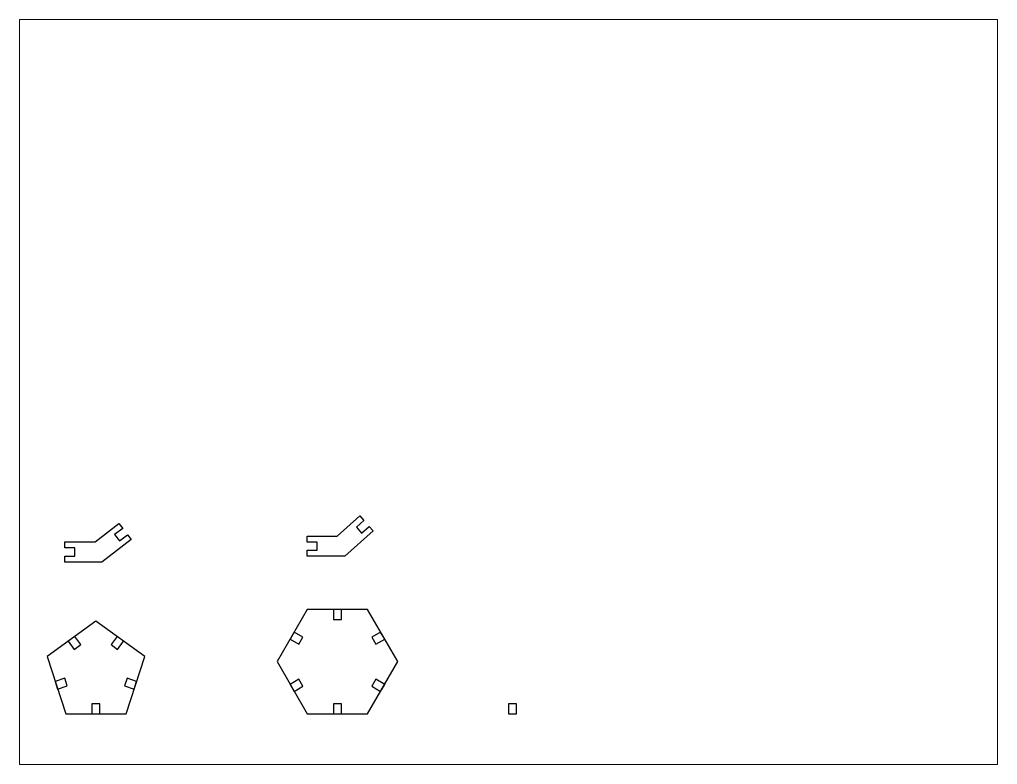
# Paper-space layout 'Layout1' of a CAD drawing. Header units: inches. Extents: x 0.63 to 9.03, y 0.8 to 7.2.
# The model-space entities are those that its viewports show. They can reach past a viewport. Long polylines and large blocks are cut down to what shows.
import ezdxf

# ---------------------------------------------------------------- set-up
doc = ezdxf.new("R2010")
doc.units = ezdxf.units.IN
doc.header["$MEASUREMENT"] = 0
doc.layers.get('0').update_dxf_attribs({"plot": 0})
doc.layers.add('View Port', color=7, linetype='Continuous', plot=False)

msp = doc.modelspace()

# ---------------------------------------------------------------- linework, layer by layer
for p, q in [((3.5, 1.799), (3.125, 1.15)), ((4.25, 1.799), (3.5, 1.799)), ((4.625, 1.15), (4.25, 1.799)), ((0.875, 1.654), (0.268, 1.213)), ((1.482, 1.213), (0.875, 1.654)), ((0.268, 1.213), (0.5, 0.5)), ((1.25, 0.5), (1.482, 1.213)), ((3.125, 1.15), (3.5, 0.5)), ((4.25, 0.5), (4.625, 1.15)), ((0.5, 0.5), (1.25, 0.5)), ((3.5, 0.5), (4.25, 0.5))]:
    msp.add_line(p, q)
for points in [[(3.498, 2.461), (3.498, 2.536), (3.623, 2.536), (3.623, 2.636), (3.498, 2.636), (3.498, 2.711), (3.873, 2.711), (4.153, 2.961), (4.203, 2.905), (4.11, 2.821), (4.176, 2.747), (4.27, 2.83), (4.32, 2.774), (3.969, 2.461)], [(0.949, 2.387), (0.489, 2.387), (0.489, 2.462), (0.614, 2.462), (0.614, 2.562), (0.489, 2.562), (0.489, 2.637), (0.864, 2.637), (1.162, 2.865), (1.208, 2.805), (1.108, 2.729), (1.169, 2.65), (1.268, 2.726), (1.314, 2.666)], [(3.825, 1.674), (3.925, 1.674), (3.925, 1.799), (3.825, 1.799)], [(0.612, 1.463), (0.531, 1.404), (0.605, 1.303), (0.686, 1.362)], [(1.219, 1.404), (1.138, 1.463), (1.064, 1.362), (1.145, 1.303)], [(3.337, 1.518), (3.288, 1.431), (3.396, 1.368), (3.446, 1.455)], [(4.462, 1.431), (4.412, 1.518), (4.304, 1.455), (4.354, 1.368)], [(0.369, 0.904), (0.4, 0.809), (0.518, 0.848), (0.488, 0.943)], [(1.262, 0.943), (1.232, 0.848), (1.35, 0.809), (1.381, 0.904)], [(3.288, 0.868), (3.337, 0.781), (3.446, 0.844), (3.396, 0.931)], [(4.354, 0.931), (4.304, 0.844), (4.412, 0.781), (4.462, 0.868)], [(0.825, 0.5), (0.925, 0.5), (0.925, 0.625), (0.825, 0.625)], [(3.825, 0.5), (3.925, 0.5), (3.925, 0.625), (3.825, 0.625)], [(6, 0.5), (6.1, 0.5), (6.1, 0.625), (6, 0.625)]]:
    msp.add_lwpolyline(points, close=True)

psp = doc.layouts.get("Layout1")

# ---------------------------------------------------------------- viewports
at = {"layer": 'View Port'}
psp.add_viewport(center=(4.8289, 4), size=(8.4, 6.4), view_center_point=(6, 4.5), view_height=9.254129, dxfattribs=at)

doc.saveas('drawing.dxf')
